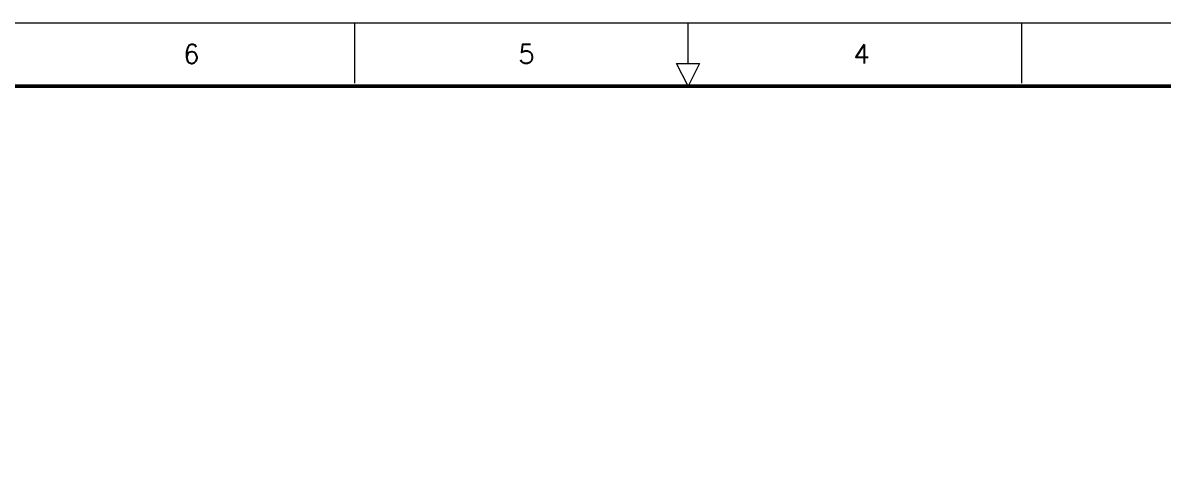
# Model space of a CAD drawing. Extents: x 105 to 1195, y -174 to 82.
# Drawn here: x 1034.6 to 1122.1, y -54.4 to -20.3 of the extents above; entities that cross this region are included whole.
import ezdxf

# ---------------------------------------------------------------- set-up
doc = ezdxf.new("R2010")
doc.units = 0
doc.header["$MEASUREMENT"] = 0
doc.layers.add('D', color=4, linetype='Continuous')
doc.styles.add('ROMANS', font='romans')

msp = doc.modelspace()

# ---------------------------------------------------------------- linework, layer by layer
at = {"layer": 'D', "lineweight": 9}
for p, q in [((977.529, -20.285), (1194.746, -20.285)), ((1060.013, -20.285), (1060.013, -24.93)), ((1085.61, -23.399), (1085.61, -20.285)), ((1111.209, -20.285), (1111.209, -24.93)), ((1084.739, -23.399), (1086.481, -23.399)), ((1084.739, -23.399), (1086.481, -23.399)), ((1085.61, -25.141), (1084.739, -23.399)), ((1085.61, -25.141), (1084.739, -23.399)), ((1086.481, -23.399), (1085.61, -25.141)), ((1086.481, -23.399), (1085.61, -25.141))]:
    msp.add_line(p, q, dxfattribs=at)
at = {"layer": 'D', "lineweight": 9, "const_width": 0.285}
msp.add_lwpolyline([(1188.251, -25.141), (982.998, -25.141), (982.998, -169.021), (1188.251, -169.021), (1188.251, -25.141)], dxfattribs=at)

# ---------------------------------------------------------------- texts
at = {"layer": 'D', "lineweight": 9, "style": 'ROMANS'}
for s, p in [('6', (1046.883, -23.408)), ('5', (1072.597, -23.408)), ('4', (1098.311, -23.408))]:
    msp.add_text(s, height=1.452, dxfattribs=at).set_placement(p)

doc.saveas('drawing.dxf')
